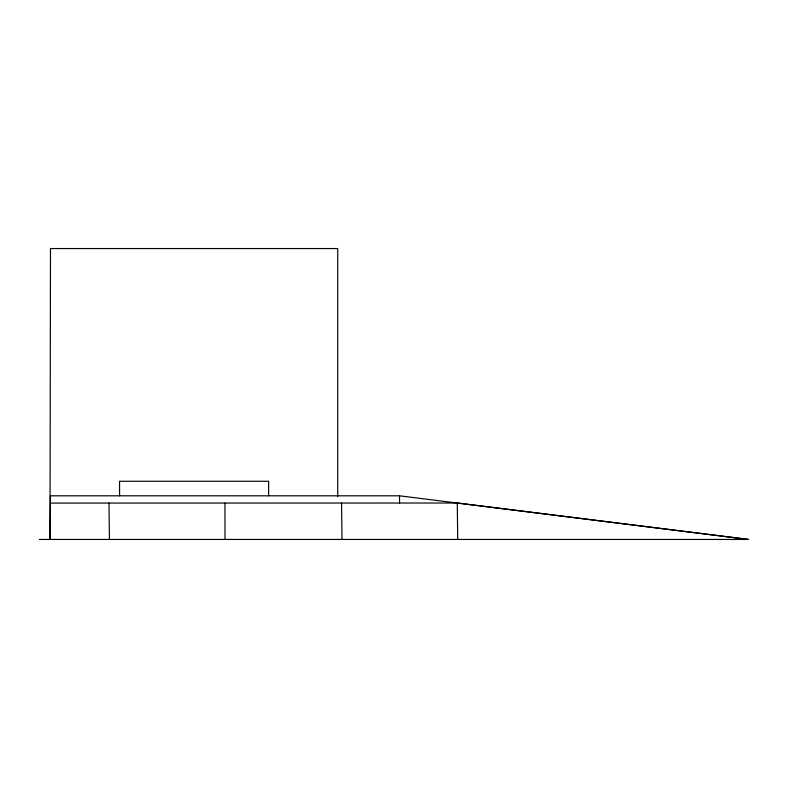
<?xml version="1.0" encoding="UTF-8"?>
<svg xmlns="http://www.w3.org/2000/svg" width="788" height="788" viewBox="0 0 788 788"><rect width="100%" height="100%" fill="white"/><g stroke="black" fill="none" stroke-linecap="round" stroke-linejoin="round"><path stroke-width="1.18" d="M337.727 496.479L337.727 248.555L50.481 248.555L49.999 539.445L50.481 495.81L399.546 495.81L748.6 539.445L39.4 539.445M225.013 539.445L224.944 503.02M50.481 503.079L457.267 503.02L748.6 539.445M457.267 503.02L457.72 539.445M341.559 503.02L342.012 539.445M108.98 503.02L109.424 539.445M399.546 495.81L399.546 503.079M268.649 495.81L268.649 481.261L119.569 481.261L119.569 495.81"/></g></svg>
